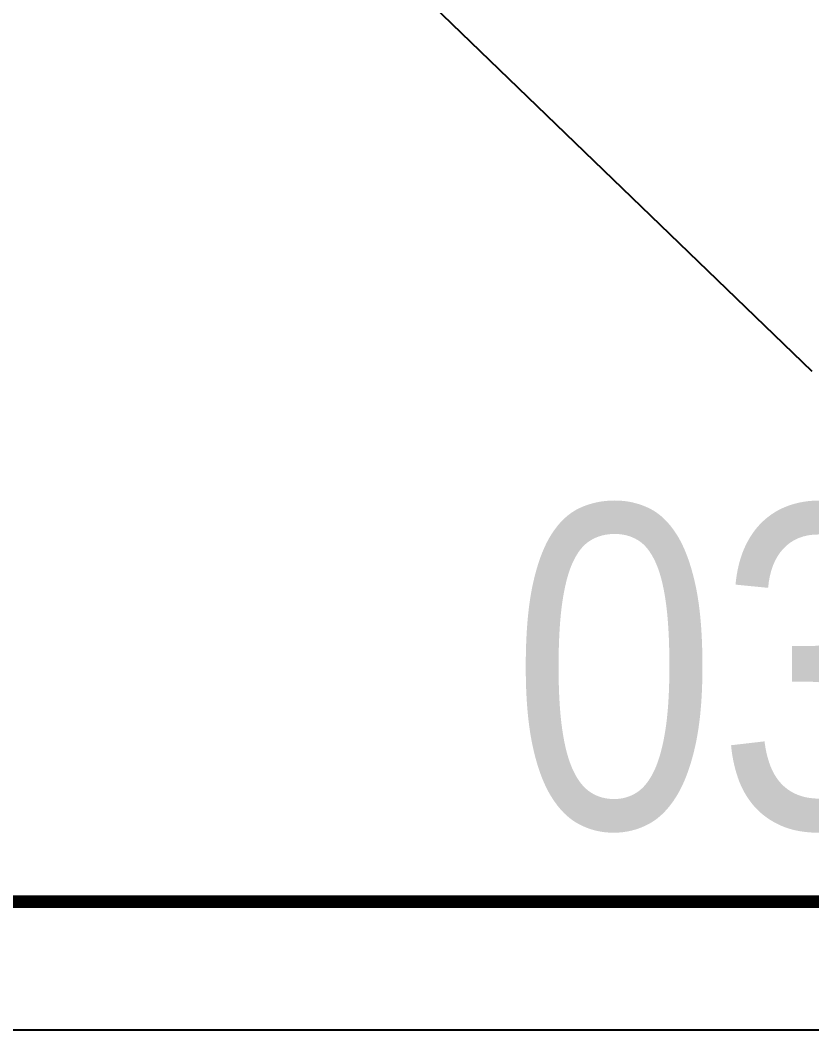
# Model space of a CAD drawing. Header units: millimetres. Extents: x 1904 to 2142, y -1319 to -1235.
# Drawn here: x 2102.03 to 2108.2, y -1319.02 to -1311.14 of the extents above; entities that cross this region are included whole.
import ezdxf
from ezdxf.enums import TextEntityAlignment as Align

# ---------------------------------------------------------------- set-up
doc = ezdxf.new("R2010")
doc.units = ezdxf.units.MM
doc.header["$LTSCALE"] = 30
for name, color, linetype in [('arquitetura', 8, 'CONTINUOUS'), ('E-txt-g', 3, 'CONTINUOUS'), ('E-TXT-Y', 2, 'CONTINUOUS'), ('HIDROSSANITÁRIO', 8, 'CONTINUOUS'), ("PRANCHA - PROJETU'S", 7, 'CONTINUOUS')]:
    doc.layers.add(name, color=color, linetype=linetype)
doc.layers.add('E-Txt-W', color=7, linetype='CONTINUOUS', lineweight=20)
doc.styles.add('F2', font='ARIALN.TTF')

# ---------------------------------------------------------------- blocks, each defined once
blk = doc.blocks.new('IND_DES')
at = {"layer": 'E-txt-g', "color": 7, "style": 'F2'}
blk.add_attdef('ESCALA', (0.4897, -0.2812), '', height=0.1, dxfattribs=at)
at = {"layer": 'E-Txt-W', "color": 6, "style": 'F2'}
blk.add_attdef('00', text='', height=0.4, dxfattribs=at).set_placement((-0.7083, -0.2881), align=Align.CENTER)
at = {"layer": 'E-TXT-Y', "color": 7, "style": 'F2'}
for tag, p in [('PROJETO', (-0.4563, 0.1829)), ('DESENHO', (-0.4582, -0.0658))]:
    blk.add_attdef(tag, p, '', height=0.175, dxfattribs=at)
blk = doc.blocks.new('ADFSGASDFG')
at = {"layer": "PRANCHA - PROJETU'S", "color": 1}
blk.add_line((360.6781, 47.9461), (360.6781, 107.3461), dxfattribs=at)
at = {"layer": "PRANCHA - PROJETU'S", "color": 4, "const_width": 0.1}
blk.add_lwpolyline([(279.0781, 106.3461), (359.6781, 106.3461), (359.6781, 48.9461), (279.0781, 48.9461)], close=True, dxfattribs=at)

msp = doc.modelspace()

# ---------------------------------------------------------------- linework, layer by layer
at = {"layer": 'arquitetura'}
msp.add_line((2104.6429, -1310.4393), (2108.2024, -1313.8786), dxfattribs=at)

# ---------------------------------------------------------------- block references
at = {"layer": 'HIDROSSANITÁRIO'}
ref = msp.add_blockref('IND_DES', (2112.5088, -1315.6318), dxfattribs=dict(at, xscale=6.29989936729634, yscale=6.299899367296339, zscale=6.299899367296339, rotation=359.9803566605726))
ref.add_attrib('00', '03', dxfattribs={"layer": 'E-Txt-W', "height": 2.51996, "rotation": 359.98036, "style": 'F2'}).set_placement((2107.4623, -1317.445), align=Align.CENTER)
at = {"layer": "PRANCHA - PROJETU'S", "color": 1, "rotation": 270}
msp.add_blockref('ADFSGASDFG', (2034.5219, -958.3408), dxfattribs=at)

doc.saveas('drawing.dxf')
